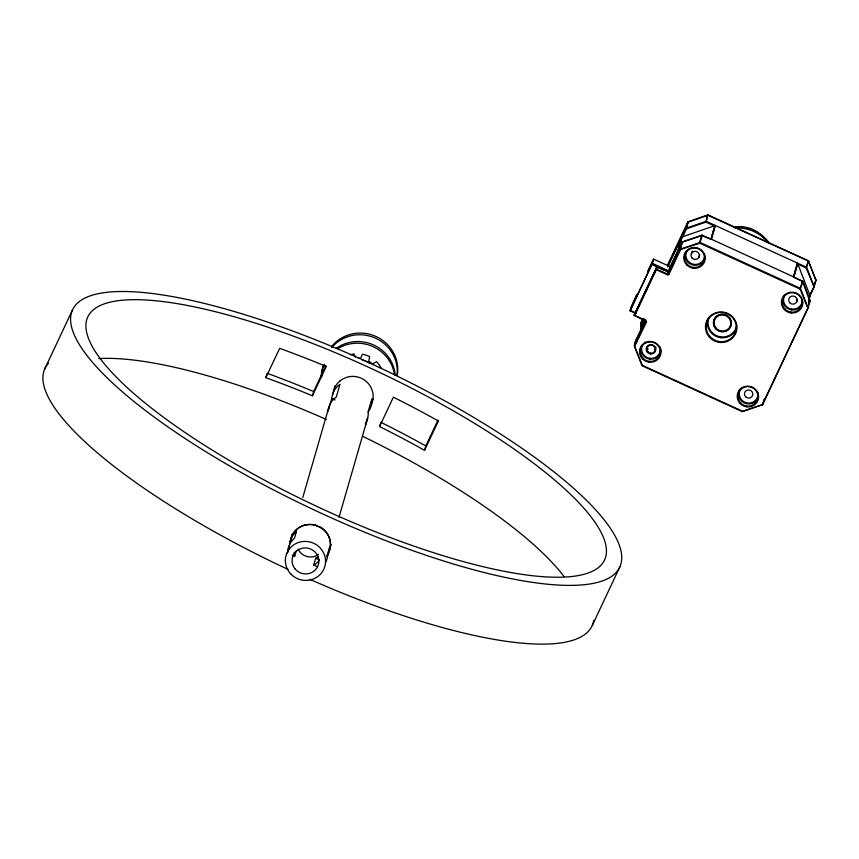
<?xml version="1.0" encoding="UTF-8"?>
<svg xmlns="http://www.w3.org/2000/svg" width="859" height="859" viewBox="0 0 859 859"><rect width="100%" height="100%" fill="white"/><g stroke="black" fill="none" stroke-linecap="round" stroke-linejoin="round"><path stroke-width="1.29" d="M334.172 390.813L334.226 389.846A20.455 19.65 3 0 1 334.956 386.078M291.512 538.604L291.577 537.627A20.455 19.746 31.7 0 1 292.307 533.826M809.983 295.85A1.17 0.58 23.3 0 0 809.973 295.485L797.657 263.53A1.17 0.838 -80.5 0 0 797.324 263.015L793.319 276.888L802.811 281.398L810.144 300.435L808.051 308.156L762.599 404.675L742.552 411.225L642.339 365.354L634.414 346.059L645.871 321.416L634.125 315.167L655.804 269.114L667.604 273.957C668.817 274.515 670.16 270.8 668.238 271.755L657.199 266.709L635.231 313.46M649.06 362.154L649.179 361.371M649.941 358.375L649.834 359.116M650.446 353.972L650.564 353.199M693.288 268.223L693.406 267.439M719.455 342.376L719.563 341.603M720.819 336.911L720.712 337.641M746.729 406.865L746.836 406.082M790.956 312.934L791.075 312.15M791.826 309.154L791.73 309.863M634.414 346.059L642.027 365.719L742.326 411.644L762.588 404.632M808.061 308.113L800.47 288.399L700.021 242.431L679.963 249.357L668.57 273.796L669.054 274.096L680.403 249.98L682.325 241.916L701.91 235.141L711.424 239.393L715.429 225.52A1.17 0.762 -51.4 0 0 714.881 225.606L682.143 236.966A1.17 0.58 23.3 0 0 681.81 237.181M634.125 315.167L645.71 320.504A1.342 1.299 16.1 0 1 646.387 322.243L634.511 346.467L636.54 338.682L645.56 319.484M365.741 424.722L367.749 417.689M265.828 377.702L267.106 373.278A302.325 78.33 25.2 0 1 313.664 391.554L312.429 395.816A285.542 73.981 25.2 0 0 265.828 377.702L279.647 348.357A285.542 73.981 25.2 0 1 326.248 366.471L312.429 395.816M302.798 497.458L329.029 406.64M331.767 398.426L328.106 411.117A20.154 19.446 16.1 0 1 336.309 397.03L339.981 384.338A20.154 19.446 16.1 0 0 331.767 398.426L335.128 399.961M287.883 551.886L289.182 547.376M292.296 555.193L294.669 556.278L296.301 550.64M317.293 566.629L313.728 565.007L315.683 558.232A13.433 12.971 16.1 0 0 318.013 556.815M339.026 517.279L367.341 419.149M379.571 426.558L393.39 397.202A285.542 73.981 25.2 0 1 438.358 421.007L424.529 450.352A285.542 73.981 25.2 0 0 379.571 426.558L380.494 423.358M424.529 450.352L425.806 445.918L437.972 420.094M634.876 313.052L630.076 310.851L631.462 306.072L636.991 294.336L631.054 308.413M634.167 315.028L657.103 266.677L656.695 268.824M652.196 263.885L653.581 259.107L670.331 266.773L668.978 271.573L652.196 263.885L630.076 310.851M656.362 267.042L655.954 269.501L667.271 274.719A1.342 1.299 16.1 0 0 669.054 274.096M634.468 345.909C633.652 340.11 641.276 335.117 640.739 330.232A1.17 0.58 23.3 0 1 640.717 329.835M642.06 319.612L640.513 324.949L641.469 327.623M640.556 325.25L642.414 318.818M643.745 318.947L640.546 330.124L645.463 319.623M640.739 330.232L643.971 318.549M641.147 347.476L641.78 345.286M668.238 271.755L667.271 274.719M681.971 236.891L677.805 251.053A1.17 1.009 28.6 0 1 678.202 250.603L682.143 236.966M679.866 249.486L682.325 241.916M813.72 285.435L816.039 280.227L808.426 260.814L707.923 214.836L687.887 221.815L685.954 228.376L667.744 267.02M688.188 221.611L686.513 228.827L705.948 222.084L714.237 225.874M654.848 350.88L655.943 347.1M659.454 355.862L660.088 353.661M691.398 253.62L692.129 251.086M699.709 242.442L701.76 235.173M707.612 214.868L705.948 222.084L706.27 221.321L806.655 267.31L814.192 286.756L808.48 299.2M702.265 235.205L699.86 243.194L699.655 242.528M699.033 257.12L699.763 254.575M703.682 261.931L704.316 259.729M707.515 320.772L708.074 318.829M734.982 333.346L736.099 329.459M738.804 392.187L739.438 389.986M757.123 400.573L757.756 398.372M802.746 281.387L793.748 277.21L797.657 263.53M762.642 404.589L764.392 398.522M800.373 288.356L802.478 281.076L809.565 300.478C811.422 301.584 808.136 298.266 808.491 302.765M808.34 260.771L806.182 267.911L814.074 287.099M796.69 301.82L797.42 299.286M802.832 281.441L800.094 289.096L807.965 308.252M808.684 261.136L806.161 267.954L797.861 264.153M801.35 306.642L801.984 304.44M808.899 299.2L809.973 295.485M808.877 299.694L810.177 295.582M814.139 287.056L816.007 280.12M635.145 313.664L634.801 312.826M800.341 288.452L800.073 289.064L699.838 243.237L679.866 249.615M634.554 315.833L656.695 268.964M329.931 547.967L330.296 547.119A20.455 19.639 3.6 0 0 331.177 544.423M328.707 552.208L329.072 551.36A20.455 19.639 2.7 0 0 330.414 545.819L330.479 543.887A20.509 19.693 7.1 0 0 329.512 538.249L328.814 536.521A20.509 19.596 13.6 0 0 325.722 531.614A19.553 18.565 17.2 0 0 323.564 529.541A20.38 19.306 17.7 0 0 321.985 528.339L319.494 526.803L320.343 527.265M44.7 369.005L72.339 310.303M313.664 391.554L325.819 365.719M653.581 259.107L647.922 271.272L652.765 260.996L651.788 264.379L664.694 270.295M630.205 310.432L652.357 263.337L669.107 271.154L667.851 273.978M667.389 265.313L687.812 221.944M668.044 265.42L688.467 222.052L707.902 215.308L808.63 261.082M643.166 319.247C638.677 326.152 641.072 327.88 643.81 319.505M682.755 236.794L686.513 228.827L686.105 228.172L706.227 221.3L707.698 214.9M668.635 270.392L678.03 250.527M670.342 266.838L681.949 242.249L702.039 235.624L710.941 239.253L714.978 225.412L711.037 239.049L793.791 276.963L797.721 263.326M668.001 273.43L669.14 271.025M592.302 625.363L619.951 566.661M809.715 294.916L814.128 286.595M808.577 304.236L810.134 300.929M656.469 266.988L668.205 271.777M668.667 272.282L669.097 271.433M372.57 400.23L372.151 401.056A20.455 19.746 30.2 0 1 371.689 401.862M808.308 260.792L815.975 280.56M688.413 262.575L688.897 261.974M741.843 401.207L742.326 400.616M636.573 339.09L637.228 338.747M807.965 307.801L762.201 404.911M340.046 380.934L338.586 382.255A20.455 19.66 3.3 0 0 335.128 386.872L334.355 388.547A20.455 19.639 3.6 0 0 333.002 394.088M297.386 528.736L295.925 530.024A20.455 19.757 29.6 0 0 292.5 534.62L291.706 536.284A20.455 19.757 30.5 0 0 290.363 541.868L290.288 542.845A20.154 19.446 16.1 0 1 315.425 525.214L317.755 525.998L316.853 525.665M678.213 250.603L682.4 241.948M304.183 525.246L302.4 525.848A20.509 19.703 22.8 0 0 297.407 528.757M687.866 221.901L688.274 221.654M668.538 272.335L668.055 272.196M640.631 325.314L642.049 327.58M358.214 358.235L360.533 358.289L362.552 354.219A25.834 24.932 16.1 0 1 369.681 356.668L368.747 361.113L372.473 363.851L376.596 361.746A25.834 24.932 16.1 0 1 380.966 367.77M310.002 524.452A19.553 18.576 18.2 0 1 312 524.559A20.38 19.338 18 0 1 314.963 525.074L321.61 528.049A20.154 19.446 16.1 0 1 328.986 551.618M314.963 525.096L315.919 525.354M630.238 310.303L636.197 313.181M315.683 558.232L319.247 559.864M646.333 322.222L645.85 321.867M321.18 527.77L321.996 528.317M793.705 277.135L793.748 277.21A1.17 0.762 -51.4 0 0 793.319 276.888M355.411 357.129L353.951 353.994A25.834 24.932 16.1 0 0 350.279 354.767M647.149 346.768L648.094 349.226M636.551 339.133L637.464 341.506M368.232 411.869A20.154 19.446 16.1 0 0 371.829 398.92L368.167 411.611A20.154 19.446 16.1 0 1 365.419 423.304M380.795 422.284A302.325 78.33 25.2 0 1 425.806 445.918M318.517 554.442A13.433 12.971 16.1 0 1 298.127 549.126M98.817 358.59A285.532 73.981 25.2 0 1 326.345 419.45M362.605 436.275A285.532 73.981 25.2 0 1 563.998 576.507M352.727 376.425A19.542 19.134 12.9 0 1 354.735 376.521A20.455 20.058 13 0 1 360.501 377.906L362.24 378.712A20.455 20.036 13.8 0 1 366.299 381.493A19.553 19.123 14.6 0 1 368.414 383.619A20.498 19.961 19.3 0 1 371.485 388.612L372.183 390.362A20.509 19.843 26.7 0 1 373.117 396.085L373.074 398.039A20.455 19.746 31.4 0 1 371.711 403.623L370.927 405.298A20.455 19.746 31.4 0 1 370.465 406.103M352.727 376.392A20.498 20.015 12.2 0 0 346.864 377.284L345.093 377.949A20.509 19.843 8.3 0 0 340.024 380.902M329.061 549.61A20.455 19.66 3.3 0 1 328.546 550.415M593.752 620.348A302.336 78.33 25.2 0 1 309.82 579.331M288.087 569.442A302.336 78.33 25.2 0 1 48.48 363.185M304.193 525.279A20.509 19.542 18.9 0 1 310.002 524.495M373.278 398.501A20.455 19.768 28.8 0 1 372.946 399.381M328.288 553.035A20.455 19.66 3.4 0 1 326.764 555.44M362.219 359.996A20.154 19.446 16.1 0 1 369.939 363.529M321.159 376.575A36.948 35.659 16.1 0 1 323.51 365.676M337.77 348.7A36.948 35.659 16.1 0 1 394.464 374.653M321.61 377.133A36.948 35.659 16.1 0 1 323.242 366.084M336.363 348.271A36.948 35.659 16.1 0 1 373.665 344.996A36.948 35.659 16.1 0 1 395.204 375.2M318.861 560.648A13.433 12.971 16.1 0 1 313.728 565.007M294.669 556.278A13.433 12.971 16.1 0 1 294.283 552.251M326.828 556.911A20.154 19.446 16.1 0 0 329.716 546.818L327.762 553.583A20.154 19.446 16.1 0 1 325.625 562.366M289.504 546.249A20.154 19.446 16.1 0 1 296.419 531.571L294.465 538.346A20.154 19.446 16.1 0 0 287.55 553.024M324.09 366.428A36.948 35.659 16.1 0 1 324.272 364.195M332.165 345.909A36.948 35.659 16.1 0 1 376.102 336.535A36.948 35.659 16.1 0 1 397.202 375.684M331.681 347.605A36.948 35.659 16.1 0 1 374.556 337.759A36.948 35.659 16.1 0 1 397.041 375.158M734.52 227.216A30.237 29.174 16.1 0 1 763.952 237.911M734.96 227.968A38.634 37.281 16.1 0 1 768.73 243.43M733.779 227.227A38.634 37.281 16.1 0 1 769.814 243.72M710.941 239.242A1.17 0.838 -80.5 0 1 711.424 239.403M736.528 328.439A15.118 14.592 16.1 0 1 717.737 336.996A15.118 14.592 16.1 0 1 707.859 318.936M802.682 302.357A10.083 9.728 16.1 0 1 789.367 309.337A10.083 9.728 16.1 0 1 784.02 295.378M802.231 299.598A9.406 9.073 16.1 0 1 790.151 308.735A9.406 9.073 16.1 0 1 785.47 294.358M758.046 397.663A10.083 9.728 16.1 0 1 744.463 402.989A10.083 9.728 16.1 0 1 739.782 389.342M757.831 392.348A9.406 9.073 16.1 0 1 746.331 402.785A9.406 9.073 16.1 0 1 741.489 388M660.979 349.388A10.083 9.728 16.1 0 1 649.318 359.062A10.083 9.728 16.1 0 1 641.49 345.952M659.97 346.864A9.406 9.073 16.1 0 1 649.984 358.332A9.406 9.073 16.1 0 1 642.768 344.76M644.572 342.548A9.406 9.073 16.1 0 1 645.13 342.086M704.852 258.301A10.083 9.728 16.1 0 1 692.118 264.776A10.083 9.728 16.1 0 1 685.707 252.052M704.401 253.706A9.406 9.073 16.1 0 1 692.891 264.142A9.406 9.073 16.1 0 1 688.059 249.357M736.668 325.314A14.442 13.937 16.1 0 1 718.349 336.331A14.442 13.937 16.1 0 1 709.298 316.992M639.16 306.115L639.515 305.289L639.171 306.094M186.596 433.548A285.532 73.981 25.2 0 0 603.974 561.11A285.532 73.981 25.2 0 0 247.864 320.783A285.532 73.981 25.2 0 0 186.596 433.548M177.555 433.494A302.336 78.33 25.2 0 0 619.199 568.207A302.336 78.33 25.2 0 0 241.69 313.739A302.336 78.33 25.2 0 0 177.555 433.494M295.206 569.098A13.433 12.971 16.1 0 0 318.055 565.587A13.433 12.971 16.1 0 0 303.12 548.074A13.433 12.971 16.1 0 0 295.206 569.098M290.739 573.93A20.154 19.446 16.1 0 0 324.67 566.994A20.154 19.446 16.1 0 0 300.961 541.825A20.154 19.446 16.1 0 0 290.739 573.93M709.717 337.469A15.784 15.237 16.1 0 0 736.27 331.928A15.784 15.237 16.1 0 0 717.609 312.289A15.784 15.237 16.1 0 0 709.717 337.469M784.321 309.584A10.748 10.372 16.1 0 0 802.403 305.815A10.748 10.372 16.1 0 0 789.7 292.447A10.748 10.372 16.1 0 0 784.321 309.584M740.093 403.515A10.748 10.372 16.1 0 0 758.175 399.746A10.748 10.372 16.1 0 0 745.472 386.378A10.748 10.372 16.1 0 0 740.093 403.515M686.663 264.883A10.748 10.372 16.1 0 0 704.745 261.115A10.748 10.372 16.1 0 0 692.043 247.736A10.748 10.372 16.1 0 0 686.663 264.883M642.435 358.815A10.748 10.372 16.1 0 0 660.517 355.046A10.748 10.372 16.1 0 0 647.804 341.667A10.748 10.372 16.1 0 0 642.435 358.815M648.03 351.911A4.198 4.048 16.1 0 0 655.063 350.311A4.198 4.048 16.1 0 0 650.005 345.178A4.198 4.048 16.1 0 0 648.03 351.911M789.861 302.84A4.198 4.048 16.1 0 0 796.905 301.273A4.198 4.048 16.1 0 0 791.858 296.119A4.198 4.048 16.1 0 0 789.861 302.84M692.204 258.14A4.198 4.048 16.1 0 0 699.237 256.562A4.198 4.048 16.1 0 0 694.201 251.408A4.198 4.048 16.1 0 0 692.204 258.14M745.633 396.772A4.198 4.048 16.1 0 0 752.677 395.204A4.198 4.048 16.1 0 0 747.631 390.05A4.198 4.048 16.1 0 0 745.633 396.772M710.447 337.072A15.118 14.592 16.1 0 0 735.755 331.295A15.118 14.592 16.1 0 0 717.533 312.816A15.118 14.592 16.1 0 0 710.447 337.072M784.997 309.122A10.083 9.728 16.1 0 0 801.866 305.267A10.083 9.728 16.1 0 0 789.711 292.951A10.083 9.728 16.1 0 0 784.997 309.122M740.769 403.054A10.083 9.728 16.1 0 0 757.638 399.199A10.083 9.728 16.1 0 0 745.483 386.883A10.083 9.728 16.1 0 0 740.769 403.054M643.101 358.343A10.083 9.728 16.1 0 0 659.98 354.499A10.083 9.728 16.1 0 0 647.826 342.172A10.083 9.728 16.1 0 0 643.101 358.343M647.439 352.458A4.875 4.703 16.1 0 0 655.632 350.751A4.875 4.703 16.1 0 0 649.876 344.695A4.875 4.703 16.1 0 0 647.439 352.458M687.329 264.411A10.083 9.728 16.1 0 0 704.208 260.556A10.083 9.728 16.1 0 0 692.053 248.24A10.083 9.728 16.1 0 0 687.329 264.411M715.826 328.879A9.073 8.751 16.1 0 0 731.073 325.701A9.073 8.751 16.1 0 0 720.357 314.415A9.073 8.751 16.1 0 0 715.826 328.879M715.654 328.396A8.869 8.558 16.1 0 0 730.741 326.066A8.869 8.558 16.1 0 0 720.862 314.512A8.869 8.558 16.1 0 0 715.654 328.396M716.062 328.17A8.397 8.107 16.1 0 0 730.322 325.829A8.397 8.107 16.1 0 0 720.873 314.985A8.397 8.107 16.1 0 0 716.062 328.17"/></g></svg>
